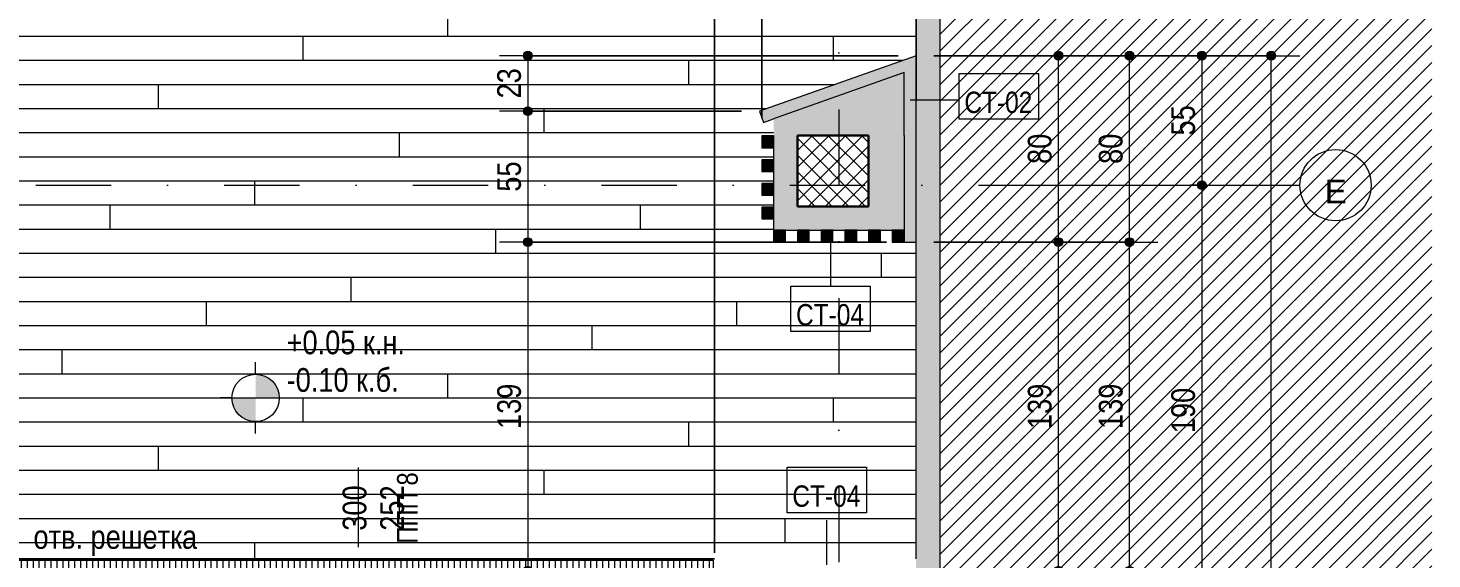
# Model space of a CAD drawing. Header units: centimetres. Extents: x -78 to 2022, y -1469 to 375.
# Drawn here: x 1430 to 2022, y -202 to 22 of the extents above; entities that cross this region are included whole.
import ezdxf

# ---------------------------------------------------------------- set-up
doc = ezdxf.new("R2010")
doc.units = ezdxf.units.CM
doc.linetypes.add('Dash dot', pattern=[79.375, 31.75, -23.8125, 0, -23.8125])
for name, color, linetype, lineweight in [('A-ANNO-DIMS', 7, 'Continuous', 9), ('A-ANNO-DIMS-50', 7, 'Continuous', 9), ('A-ANNO-NOTE', 7, 'Continuous', 9), ('A-DETL-GENF', 7, 'Continuous', 9), ('A-DETL-MBND', 7, 'Continuous', 9), ('A-FLOR', 7, 'Continuous', 9), ('A-FLOR-PATT', 7, 'Continuous', 9), ('A-GLAZ-CWMG', 7, 'Continuous', 9), ('A-GLAZ-IDEN', 7, 'Continuous', 9), ('A-WALL', 7, 'Continuous', 9), ('A-WALL-FNSH', 7, 'Continuous', 9), ('A-WALL-IDEN', 7, 'Continuous', 9), ('A-WALL-PATT', 7, 'Continuous', 9), ('G-ANNO-TEXT', 7, 'Continuous', 9), ('P-PIPE', 7, 'Continuous', 9), ('S-COLS', 7, 'Continuous', 9), ('S-GRID', 7, 'Continuous', 9), ('S-GRID-IDEN', 7, 'Continuous', 9)]:
    doc.layers.add(name, color=color, linetype=linetype, lineweight=lineweight)
doc.layers.add('A-DETL', color=7, linetype='Continuous', lineweight=9, true_color=0x008000)
doc.styles.add('Arial Narrow_1', font='ARIALN.TTF', dxfattribs={"height": 10})
doc.styles.add('Arial Narrow_2', font='ARIALN.TTF', dxfattribs={"height": 8.75})
doc.styles.add('Arial Narrow_3', font='ARIALN.TTF', dxfattribs={"height": 10})
doc.styles.add('Arial Narrow_4', font='ARIALN.TTF', dxfattribs={"height": 10})
doc.styles.add('Arial Narrow_5', font='ARIALN.TTF', dxfattribs={"height": 9})
doc.styles.add('Arial_1', font='arial.ttf', dxfattribs={"height": 10})
doc.dimstyles.new('TEC_DIM', dxfattribs={"dimscale": 30.48, "dimtxt": 10.23431, "dimasz": 0.492126, "dimexe": 0.393701, "dimexo": 0.246063, "dimgap": 0, "dimtad": 1, "dimdec": 0, "dimzin": 0, "dimdsep": 46, "dimtxsty": 'Arial Narrow_3', "dimblk1": 'DOTSMALL', "dimblk2": 'DOTSMALL', "dimsah": 1, "dimcen": 0.09, "dimazin": 0, "dimtfac": 1, "dimtdec": 4, "dimtix": 1, "dimtmove": 0, "dimatfit": 3, "dimfxl": 0, "dimtvp": 1, "dimtolj": 1, "dimtzin": 0, "dimarcsym": 0})
doc.dimstyles.new('TEC_DIM_1', dxfattribs={"dimscale": 30.48, "dimtxt": 10.23431, "dimasz": 0.492126, "dimexe": 0.393701, "dimexo": 0.246063, "dimgap": 0, "dimtad": 1, "dimdec": 0, "dimzin": 0, "dimdsep": 46, "dimtxsty": 'Arial Narrow_4', "dimblk1": 'DOTSMALL', "dimblk2": 'DOTSMALL', "dimsah": 1, "dimcen": 0.09, "dimazin": 0, "dimtfac": 1, "dimtdec": 4, "dimtix": 1, "dimtmove": 0, "dimatfit": 3, "dimfxl": 0, "dimtvp": 1, "dimtolj": 1, "dimtzin": 0, "dimarcsym": 0})

# ---------------------------------------------------------------- blocks, each defined once
blk = doc.blocks.new('Rectangular Mullion - TEC_LAMEL-2421523-НИВО 0')
at = {"layer": 'A-GLAZ-CWMG', "true_color": 0xbfb3a4}
blk.add_hatch(color=253, dxfattribs=at).paths.add_polyline_path([(2.5, -2.5), (-2.5, -2.5), (-2.5, 2.5), (2.5, 2.5)])
at = {"layer": 'A-GLAZ-CWMG', "lineweight": 15}
for p, q in [((-2.5, 2.5), (2.5, 2.5)), ((-2.5, -2.5), (-2.5, 2.5)), ((2.5, 2.5), (2.5, -2.5)), ((2.5, -2.5), (-2.5, -2.5))]:
    blk.add_line(p, q, dxfattribs=at)
blk = doc.blocks.new('Rectangular Mullion - TEC_LAMEL-2421479-НИВО 0')
at = {"layer": 'A-GLAZ-CWMG', "true_color": 0xbfb3a4}
blk.add_hatch(color=253, dxfattribs=at).paths.add_polyline_path([(-2.5, -2.5), (-2.5, 2.5), (2.5, 2.5), (2.5, -2.5)])
at = {"layer": 'A-GLAZ-CWMG', "lineweight": 15}
for p, q in [((-2.5, 2.5), (2.5, 2.5)), ((-2.5, -2.5), (-2.5, 2.5)), ((2.5, 2.5), (2.5, -2.5)), ((2.5, -2.5), (-2.5, -2.5))]:
    blk.add_line(p, q, dxfattribs=at)
blk = doc.blocks.new('Rectangular Mullion - TEC_LAMEL-2421480-НИВО 0')
at = {"layer": 'A-GLAZ-CWMG', "true_color": 0xbfb3a4}
blk.add_hatch(color=253, dxfattribs=at).paths.add_polyline_path([(-2.5, -2.5), (-2.5, 2.5), (2.5, 2.5), (2.5, -2.5)])
at = {"layer": 'A-GLAZ-CWMG', "lineweight": 15}
for p, q in [((-2.5, 2.5), (2.5, 2.5)), ((-2.5, -2.5), (-2.5, 2.5)), ((2.5, 2.5), (2.5, -2.5)), ((2.5, -2.5), (-2.5, -2.5))]:
    blk.add_line(p, q, dxfattribs=at)
blk = doc.blocks.new('Rectangular Mullion - TEC_LAMEL-2421481-НИВО 0')
at = {"layer": 'A-GLAZ-CWMG', "true_color": 0xbfb3a4}
blk.add_hatch(color=253, dxfattribs=at).paths.add_polyline_path([(-2.5, -2.5), (-2.5, 2.5), (2.5, 2.5), (2.5, -2.5)])
at = {"layer": 'A-GLAZ-CWMG', "lineweight": 15}
for p, q in [((-2.5, 2.5), (2.5, 2.5)), ((-2.5, -2.5), (-2.5, 2.5)), ((2.5, 2.5), (2.5, -2.5)), ((2.5, -2.5), (-2.5, -2.5))]:
    blk.add_line(p, q, dxfattribs=at)
blk = doc.blocks.new('Rectangular Mullion - TEC_LAMEL-2421482-НИВО 0')
at = {"layer": 'A-GLAZ-CWMG', "true_color": 0xbfb3a4}
blk.add_hatch(color=253, dxfattribs=at).paths.add_polyline_path([(-2.5, -2.5), (-2.5, 2.5), (2.5, 2.5), (2.5, -2.5)])
at = {"layer": 'A-GLAZ-CWMG', "lineweight": 15}
for p, q in [((-2.5, 2.5), (2.5, 2.5)), ((-2.5, -2.5), (-2.5, 2.5)), ((2.5, 2.5), (2.5, -2.5)), ((2.5, -2.5), (-2.5, -2.5))]:
    blk.add_line(p, q, dxfattribs=at)
blk = doc.blocks.new('Rectangular Mullion - TEC_LAMEL-2421483-НИВО 0')
at = {"layer": 'A-GLAZ-CWMG', "true_color": 0xbfb3a4}
blk.add_hatch(color=253, dxfattribs=at).paths.add_polyline_path([(-2.5, -2.5), (-2.5, -2.5), (-2.5, 2.5), (2.5, 2.5), (2.5, -2.5)])
at = {"layer": 'A-GLAZ-CWMG', "lineweight": 15}
for p, q in [((-2.5, 2.5), (2.5, 2.5)), ((-2.5, -2.5), (-2.5, 2.5)), ((2.5, 2.5), (2.5, -2.5)), ((2.5, -2.5), (-2.5, -2.5))]:
    blk.add_line(p, q, dxfattribs=at)
blk = doc.blocks.new('TEC-REC - 30x30-2368756-НИВО 0')
at = {"layer": 'S-COLS'}
h = blk.add_hatch(dxfattribs=at)
h.set_pattern_fill('FP1_6', color=256, style=0, pattern_type=2)
h.set_pattern_definition([(45, (-1008097.871, 860423.084), (-3.535533906, 3.535533906), []), (135, (-1008097.871, 860423.084), (-3.535533906, -3.535533906), [])])
h.paths.add_polyline_path([(15, -15), (15, 15), (-15, 15), (-15, -15), (-10, -15)])
at = {"layer": 'S-COLS', "lineweight": 30}
for p, q in [((-15, 15), (-15, -15)), ((15, -15), (15, 15)), ((-15, -15), (15, -15))]:
    blk.add_line(p, q, dxfattribs=at)
blk = doc.blocks.new('Rectangular Mullion - TEC_LAMEL-2421484-НИВО 0')
at = {"layer": 'A-GLAZ-CWMG', "true_color": 0xbfb3a4}
blk.add_hatch(color=253, dxfattribs=at).paths.add_polyline_path([(-2.5, -2.5), (-2.5, 2.5), (2.5, 2.5), (2.5, -2.5)])
at = {"layer": 'A-GLAZ-CWMG', "lineweight": 15}
for p, q in [((-2.5, 2.5), (2.5, 2.5)), ((-2.5, -2.5), (-2.5, 2.5)), ((2.5, 2.5), (2.5, -2.5)), ((2.5, -2.5), (-2.5, -2.5))]:
    blk.add_line(p, q, dxfattribs=at)
blk = doc.blocks.new('Entwässerungsrinne Fahrweg - 300-2441666-НИВО 0')
at = {"layer": 'P-PIPE'}
h = blk.add_hatch(dxfattribs=at)
h.set_pattern_fill('FP1_10', color=256, style=0, pattern_type=2)
h.set_pattern_definition([(90, (-1007897.871, 860594.084), (-2.5, 2e-16), [])])
h.paths.add_polyline_path([(148.3, -7.5), (150, -7.5), (150, 7.5), (-150, 7.5), (-150, -7.5), (147.65, -7.5)])
for p, q in [((150, 7.5), (-150, 7.5)), ((-150, 7.5), (150, 7.5)), ((-149.5, 7), (149.5, 7)), ((-149.5, -7), (-149.5, 7)), ((149.5, 7), (149.5, -7)), ((149.5, -7), (-149.5, -7))]:
    blk.add_line(p, q, dxfattribs=at)
blk = doc.blocks.new('Grid - TEC_GRID_CIRCLE-145857-НИВО 0')
at = {"layer": 'S-GRID-IDEN'}
blk.add_circle((0, 0), 0.3, dxfattribs=at)
blk = doc.blocks.new('TEC_WINDOW_TAG - TEC_WINDOW_TAG-140038-НИВО 0')
at = {"layer": 'A-GLAZ-IDEN'}
blk.add_line((0, -0.335), (0, 0.335), dxfattribs=at)
blk = doc.blocks.new('TEC_АNNO - TEC_DATUM-2442897-НИВО 0')
at = {"layer": 'A-ANNO-NOTE'}
h = blk.add_hatch(color=256, dxfattribs=at)
edge = h.paths.add_edge_path()
edge.add_line((0, 0), (0, 0.2))
edge.add_arc((0, 0), 0.2, 0, 90, ccw=False)
edge.add_line((0.2, 0), (0, 0))
h = blk.add_hatch(color=256, dxfattribs=at)
edge = h.paths.add_edge_path()
edge.add_line((0, 0), (0, -0.2))
edge.add_arc((0, 0), 0.2, 180, 270, ccw=False)
edge.add_line((-0.2, 0), (0, 0))
for p, q in [((0, 0.2), (0, 0.3)), ((-0.2, 0), (-0.3, 0)), ((0.2, 0), (1.7, 0)), ((0, -0.3), (0, -0.2))]:
    blk.add_line(p, q, dxfattribs=at)
blk.add_circle((0, 0), 0.2, dxfattribs=at)
blk = doc.blocks.new('DIMBLOCK6-НИВО 0')
at = {"layer": 'A-ANNO-DIMS-50', "transparency": 16777216}
h = blk.add_hatch(color=256, dxfattribs=at)
edge = h.paths.add_edge_path()
edge.add_arc((1771.64, 235.42), 1.88, 0, 360)
h = blk.add_hatch(color=256, dxfattribs=at)
edge = h.paths.add_edge_path()
edge.add_arc((1804.14, 235.42), 1.88, 0, 360)
for p, q in [((1771.64, 230.57), (1771.64, 247.42)), ((1804.14, 17.98), (1804.14, 247.42)), ((1771.64, 235.42), (1804.14, 235.42)), ((1771.64, 235.42), (1771.64, 230.57)), ((1804.14, 235.42), (1804.14, 17.98))]:
    blk.add_line(p, q, dxfattribs=at)
for centre in [(1771.64, 235.42), (1804.14, 235.42)]:
    blk.add_circle(centre, 1.88, dxfattribs=at)
at = {"layer": 'A-ANNO-DIMS-50', "color": 0, "transparency": 16777216, "insert": (1781.56, 248.34), "char_height": 10, "width": 15.2053, "attachment_point": 1, "line_spacing_factor": 0.974696, "style": 'Arial Narrow_3'}
blk.add_mtext('33', dxfattribs=at)
blk = doc.blocks.new('_DotSmall')
at = {"color": 0, "linetype": 'ByBlock', "const_width": 0.5}
blk.add_lwpolyline([(-0.0625, 0, 1), (0.0625, 0, 1)], format="xyb", close=True, dxfattribs=at)
blk = doc.blocks.new('DIMBLOCK7-НИВО 0')
at = {"layer": 'A-ANNO-DIMS-50', "transparency": 16777216}
h = blk.add_hatch(color=256, dxfattribs=at)
edge = h.paths.add_edge_path()
edge.add_arc((1924.63, 10.48), 1.88, 0, 360)
h = blk.add_hatch(color=256, dxfattribs=at)
edge = h.paths.add_edge_path()
edge.add_arc((1924.63, -44.09), 1.88, 0, 360)
for p, q in [((1811.64, 10.48), (1936.63, 10.48)), ((1924.63, 10.48), (1811.64, 10.48)), ((1924.63, 10.48), (1924.63, -44.09)), ((1919.78, -44.09), (1936.63, -44.09)), ((1924.63, -44.09), (1919.78, -44.09))]:
    blk.add_line(p, q, dxfattribs=at)
for centre in [(1924.63, 10.48), (1924.63, -44.09)]:
    blk.add_circle(centre, 1.88, dxfattribs=at)
at = {"layer": 'A-ANNO-DIMS-50', "color": 0, "transparency": 16777216, "insert": (1911.71, -23.14), "char_height": 10, "width": 15.2053, "attachment_point": 1, "rotation": 90, "line_spacing_factor": 0.974696, "style": 'Arial Narrow_3'}
blk.add_mtext('55', dxfattribs=at)
blk = doc.blocks.new('DIMBLOCK8-НИВО 0')
at = {"layer": 'A-ANNO-DIMS-50', "transparency": 16777216}
h = blk.add_hatch(color=256, dxfattribs=at)
edge = h.paths.add_edge_path()
edge.add_arc((1924.63, -44.09), 1.88, 0, 360)
h = blk.add_hatch(color=256, dxfattribs=at)
edge = h.paths.add_edge_path()
edge.add_arc((1924.63, -234.09), 1.88, 0, 360)
for p, q in [((1919.78, -44.09), (1936.63, -44.09)), ((1924.63, -44.09), (1919.78, -44.09)), ((1924.63, -44.09), (1924.63, -234.09)), ((1919.78, -234.09), (1936.63, -234.09)), ((1924.63, -234.09), (1919.78, -234.09))]:
    blk.add_line(p, q, dxfattribs=at)
for centre in [(1924.63, -44.09), (1924.63, -234.09)]:
    blk.add_circle(centre, 1.88, dxfattribs=at)
at = {"layer": 'A-ANNO-DIMS-50', "color": 0, "transparency": 16777216, "insert": (1911.71, -148.59), "char_height": 10, "width": 22.8079, "attachment_point": 1, "rotation": 90, "line_spacing_factor": 0.974696, "style": 'Arial Narrow_3'}
blk.add_mtext('190', dxfattribs=at)
blk = doc.blocks.new('DIMBLOCK13-НИВО 0')
at = {"layer": 'A-ANNO-DIMS-50', "transparency": 16777216}
h = blk.add_hatch(color=256, dxfattribs=at)
edge = h.paths.add_edge_path()
edge.add_arc((1953.85, 10.48), 1.87, 0, 360)
h = blk.add_hatch(color=256, dxfattribs=at)
edge = h.paths.add_edge_path()
edge.add_arc((1953.85, -1256.59), 1.88, 0, 360)
for p, q in [((1811.64, 10.48), (1965.85, 10.48)), ((1953.85, 10.48), (1811.64, 10.48)), ((1953.85, -1256.59), (1953.85, 10.48)), ((1721.64, -1256.59), (1965.85, -1256.59)), ((1953.85, -1256.59), (1721.64, -1256.59))]:
    blk.add_line(p, q, dxfattribs=at)
for centre, radius in [((1953.85, 10.48), 1.87), ((1953.85, -1256.59), 1.88)]:
    blk.add_circle(centre, radius, dxfattribs=at)
at = {"layer": 'A-ANNO-DIMS-50', "color": 0, "transparency": 16777216, "insert": (1940.92, -635.72), "char_height": 10, "width": 30.4105, "attachment_point": 1, "rotation": 90, "line_spacing_factor": 0.974696, "style": 'Arial Narrow_3'}
blk.add_mtext('1267', dxfattribs=at)
blk = doc.blocks.new('DIMBLOCK16-НИВО 0')
at = {"layer": 'A-ANNO-DIMS-50', "transparency": 16777216}
h = blk.add_hatch(color=256, dxfattribs=at)
edge = h.paths.add_edge_path()
edge.add_arc((1894.11, -68.09), 1.88, 0, 360)
h = blk.add_hatch(color=256, dxfattribs=at)
edge = h.paths.add_edge_path()
edge.add_arc((1894.11, -206.59), 1.88, 0, 360)
for p, q in [((1811.64, -68.09), (1906.11, -68.09)), ((1894.11, -68.09), (1811.64, -68.09)), ((1894.11, -206.59), (1894.11, -68.09)), ((1806.64, -206.59), (1906.11, -206.59)), ((1894.11, -206.59), (1806.64, -206.59))]:
    blk.add_line(p, q, dxfattribs=at)
for centre in [(1894.11, -68.09), (1894.11, -206.59)]:
    blk.add_circle(centre, 1.88, dxfattribs=at)
at = {"layer": 'A-ANNO-DIMS-50', "color": 0, "transparency": 16777216, "insert": (1881.19, -146.84), "char_height": 10, "width": 22.8079, "attachment_point": 1, "rotation": 90, "line_spacing_factor": 0.974696, "style": 'Arial Narrow_3'}
blk.add_mtext('139', dxfattribs=at)
blk = doc.blocks.new('DIMBLOCK17-НИВО 0')
at = {"layer": 'A-ANNO-DIMS-50', "transparency": 16777216}
h = blk.add_hatch(color=256, dxfattribs=at)
edge = h.paths.add_edge_path()
edge.add_arc((1894.11, 10.48), 1.87, 0, 360)
h = blk.add_hatch(color=256, dxfattribs=at)
edge = h.paths.add_edge_path()
edge.add_arc((1894.11, -68.09), 1.88, 0, 360)
for p, q in [((1811.64, 10.48), (1906.11, 10.48)), ((1894.11, 10.48), (1811.64, 10.48)), ((1894.11, -68.09), (1894.11, 10.48)), ((1811.64, -68.09), (1906.11, -68.09)), ((1894.11, -68.09), (1811.64, -68.09))]:
    blk.add_line(p, q, dxfattribs=at)
for centre, radius in [((1894.11, 10.48), 1.87), ((1894.11, -68.09), 1.88)]:
    blk.add_circle(centre, radius, dxfattribs=at)
at = {"layer": 'A-ANNO-DIMS-50', "color": 0, "transparency": 16777216, "insert": (1881.19, -35.14), "char_height": 10, "width": 15.2053, "attachment_point": 1, "rotation": 90, "line_spacing_factor": 0.974696, "style": 'Arial Narrow_4'}
blk.add_mtext('\u200e80', dxfattribs=at)
blk = doc.blocks.new('DIMBLOCK26-НИВО 0')
at = {"layer": 'A-ANNO-DIMS-50', "transparency": 16777216}
h = blk.add_hatch(color=256, dxfattribs=at)
edge = h.paths.add_edge_path()
edge.add_arc((1864.18, -68.09), 1.88, 0, 360)
h = blk.add_hatch(color=256, dxfattribs=at)
edge = h.paths.add_edge_path()
edge.add_arc((1864.18, -206.59), 1.88, 0, 360)
for p, q in [((1811.64, -68.09), (1876.18, -68.09)), ((1864.18, -68.09), (1811.64, -68.09)), ((1864.18, -206.59), (1864.18, -68.09)), ((1806.64, -206.59), (1876.18, -206.59)), ((1864.18, -206.59), (1806.64, -206.59))]:
    blk.add_line(p, q, dxfattribs=at)
for centre in [(1864.18, -68.09), (1864.18, -206.59)]:
    blk.add_circle(centre, 1.88, dxfattribs=at)
at = {"layer": 'A-ANNO-DIMS-50', "color": 0, "transparency": 16777216, "insert": (1851.25, -146.84), "char_height": 10, "width": 22.8079, "attachment_point": 1, "rotation": 90, "line_spacing_factor": 0.974696, "style": 'Arial Narrow_3'}
blk.add_mtext('139', dxfattribs=at)
blk = doc.blocks.new('DIMBLOCK27-НИВО 0')
at = {"layer": 'A-ANNO-DIMS-50', "transparency": 16777216}
h = blk.add_hatch(color=256, dxfattribs=at)
edge = h.paths.add_edge_path()
edge.add_arc((1864.18, 10.48), 1.87, 0, 360)
h = blk.add_hatch(color=256, dxfattribs=at)
edge = h.paths.add_edge_path()
edge.add_arc((1864.18, -68.09), 1.88, 0, 360)
for p, q in [((1811.64, 10.48), (1876.18, 10.48)), ((1864.18, 10.48), (1811.64, 10.48)), ((1864.18, -68.09), (1864.18, 10.48)), ((1811.64, -68.09), (1876.18, -68.09)), ((1864.18, -68.09), (1811.64, -68.09))]:
    blk.add_line(p, q, dxfattribs=at)
for centre, radius in [((1864.18, 10.48), 1.87), ((1864.18, -68.09), 1.88)]:
    blk.add_circle(centre, radius, dxfattribs=at)
at = {"layer": 'A-ANNO-DIMS-50', "color": 0, "transparency": 16777216, "insert": (1851.25, -35.14), "char_height": 10, "width": 15.2053, "attachment_point": 1, "rotation": 90, "line_spacing_factor": 0.974696, "style": 'Arial Narrow_4'}
blk.add_mtext('\u200e80', dxfattribs=at)
blk = doc.blocks.new('DIMBLOCK71-НИВО 0')
at = {"layer": 'A-ANNO-DIMS-50', "transparency": 16777216}
h = blk.add_hatch(color=256, dxfattribs=at)
edge = h.paths.add_edge_path()
edge.add_arc((204.14, 265.14), 1.88, 0, 360)
h = blk.add_hatch(color=256, dxfattribs=at)
edge = h.paths.add_edge_path()
edge.add_arc((1804.14, 265.14), 1.88, 0, 360)
for p, q in [((204.14, -8.59), (204.14, 277.14)), ((1804.14, -8.09), (1804.14, 277.14)), ((204.14, 265.14), (1804.14, 265.14)), ((204.14, 265.14), (204.14, -8.59)), ((1804.14, 265.14), (1804.14, -8.09))]:
    blk.add_line(p, q, dxfattribs=at)
for centre in [(204.14, 265.14), (1804.14, 265.14)]:
    blk.add_circle(centre, 1.88, dxfattribs=at)
at = {"layer": 'A-ANNO-DIMS-50', "color": 0, "transparency": 16777216, "insert": (991.47, 278.07), "char_height": 10, "width": 30.4105, "attachment_point": 1, "line_spacing_factor": 0.974696, "style": 'Arial Narrow_3'}
blk.add_mtext('1600', dxfattribs=at)
blk = doc.blocks.new('DIMBLOCK75-НИВО 0')
at = {"layer": 'A-ANNO-DIMS-50', "transparency": 16777216}
h = blk.add_hatch(color=256, dxfattribs=at)
edge = h.paths.add_edge_path()
edge.add_arc((729.14, 204.99), 1.88, 0, 360)
h = blk.add_hatch(color=256, dxfattribs=at)
edge = h.paths.add_edge_path()
edge.add_arc((1739.14, 204.99), 1.88, 0, 360)
for p, q in [((729.14, -164.09), (729.14, 216.99)), ((1739.14, -15.84), (1739.14, 216.99)), ((729.14, 204.99), (1739.14, 204.99)), ((729.14, 204.99), (729.14, -164.09)), ((1739.14, 204.99), (1739.14, -15.84))]:
    blk.add_line(p, q, dxfattribs=at)
for centre in [(729.14, 204.99), (1739.14, 204.99)]:
    blk.add_circle(centre, 1.88, dxfattribs=at)
at = {"layer": 'A-ANNO-DIMS-50', "color": 0, "transparency": 16777216, "insert": (1221.47, 217.92), "char_height": 10, "width": 30.4105, "attachment_point": 1, "line_spacing_factor": 0.974696, "style": 'Arial Narrow_3'}
blk.add_mtext('1010', dxfattribs=at)
blk = doc.blocks.new('DIMBLOCK76-НИВО 0')
at = {"layer": 'A-ANNO-DIMS-50', "transparency": 16777216}
h = blk.add_hatch(color=256, dxfattribs=at)
edge = h.paths.add_edge_path()
edge.add_arc((1739.14, 204.99), 1.88, 0, 360)
h = blk.add_hatch(color=256, dxfattribs=at)
edge = h.paths.add_edge_path()
edge.add_arc((1804.14, 204.99), 1.88, 0, 360)
for p, q in [((1739.14, -15.84), (1739.14, 216.99)), ((1804.14, -8.09), (1804.14, 216.99)), ((1739.14, 204.99), (1804.14, 204.99)), ((1739.14, 204.99), (1739.14, -15.84)), ((1804.14, 204.99), (1804.14, -8.09))]:
    blk.add_line(p, q, dxfattribs=at)
for centre in [(1739.14, 204.99), (1804.14, 204.99)]:
    blk.add_circle(centre, 1.88, dxfattribs=at)
at = {"layer": 'A-ANNO-DIMS-50', "color": 0, "transparency": 16777216, "insert": (1765.31, 217.92), "char_height": 10, "width": 15.2053, "attachment_point": 1, "line_spacing_factor": 0.974696, "style": 'Arial Narrow_3'}
blk.add_mtext('65', dxfattribs=at)
blk = doc.blocks.new('DIMBLOCK85-НИВО 0')
at = {"layer": 'A-ANNO-DIMS-50', "transparency": 16777216}
h = blk.add_hatch(color=256, dxfattribs=at)
edge = h.paths.add_edge_path()
edge.add_arc((1419.14, 175.24), 1.88, 0, 360)
h = blk.add_hatch(color=256, dxfattribs=at)
edge = h.paths.add_edge_path()
edge.add_arc((1719.14, 175.24), 1.88, 0, 360)
for p, q in [((1419.14, -199.09), (1419.14, 187.24)), ((1719.14, -199.09), (1719.14, 187.24)), ((1419.14, 175.24), (1719.14, 175.24)), ((1419.14, 175.24), (1419.14, -199.09)), ((1719.14, 175.24), (1719.14, -199.09))]:
    blk.add_line(p, q, dxfattribs=at)
for centre in [(1419.14, 175.24), (1719.14, 175.24)]:
    blk.add_circle(centre, 1.88, dxfattribs=at)
at = {"layer": 'A-ANNO-DIMS-50', "color": 0, "transparency": 16777216, "insert": (1559.64, 188.16), "char_height": 10, "width": 22.8079, "attachment_point": 1, "line_spacing_factor": 0.974696, "style": 'Arial Narrow_3'}
blk.add_mtext('300', dxfattribs=at)
blk = doc.blocks.new('DIMBLOCK86-НИВО 0')
at = {"layer": 'A-ANNO-DIMS-50', "transparency": 16777216}
h = blk.add_hatch(color=256, dxfattribs=at)
edge = h.paths.add_edge_path()
edge.add_arc((1719.14, 175.24), 1.88, 0, 360)
h = blk.add_hatch(color=256, dxfattribs=at)
edge = h.paths.add_edge_path()
edge.add_arc((1804.14, 175.24), 1.88, 0, 360)
for p, q in [((1719.14, -199.09), (1719.14, 187.24)), ((1804.14, 17.98), (1804.14, 187.24)), ((1719.14, 175.24), (1804.14, 175.24)), ((1719.14, 175.24), (1719.14, -199.09)), ((1804.14, 175.24), (1804.14, 17.98))]:
    blk.add_line(p, q, dxfattribs=at)
for centre in [(1719.14, 175.24), (1804.14, 175.24)]:
    blk.add_circle(centre, 1.88, dxfattribs=at)
at = {"layer": 'A-ANNO-DIMS-50', "color": 0, "transparency": 16777216, "insert": (1755.31, 188.16), "char_height": 10, "width": 15.2053, "attachment_point": 1, "line_spacing_factor": 0.974696, "style": 'Arial Narrow_3'}
blk.add_mtext('85', dxfattribs=at)
blk = doc.blocks.new('DIMBLOCK149-НИВО 0')
at = {"layer": 'A-ANNO-DIMS-50', "transparency": 16777216}
h = blk.add_hatch(color=256, dxfattribs=at)
edge = h.paths.add_edge_path()
edge.add_arc((1640.53, 10.48), 1.87, 0, 360)
h = blk.add_hatch(color=256, dxfattribs=at)
edge = h.paths.add_edge_path()
edge.add_arc((1640.53, -12.9), 1.87, 0, 360)
for p, q in [((1796.64, 10.48), (1628.53, 10.48)), ((1640.53, 10.48), (1640.53, -12.9)), ((1640.53, 10.48), (1796.64, 10.48)), ((1730.62, -12.9), (1628.53, -12.9)), ((1640.53, -12.9), (1730.62, -12.9))]:
    blk.add_line(p, q, dxfattribs=at)
for centre in [(1640.53, 10.48), (1640.53, -12.9)]:
    blk.add_circle(centre, 1.87, dxfattribs=at)
at = {"layer": 'A-ANNO-DIMS-50', "color": 0, "transparency": 16777216, "insert": (1627.61, -7.54), "char_height": 10, "width": 15.2053, "attachment_point": 1, "rotation": 90, "line_spacing_factor": 0.974696, "style": 'Arial Narrow_3'}
blk.add_mtext('23', dxfattribs=at)
blk = doc.blocks.new('DIMBLOCK150-НИВО 0')
at = {"layer": 'A-ANNO-DIMS-50', "transparency": 16777216}
h = blk.add_hatch(color=256, dxfattribs=at)
edge = h.paths.add_edge_path()
edge.add_arc((1640.53, -12.9), 1.87, 0, 360)
h = blk.add_hatch(color=256, dxfattribs=at)
edge = h.paths.add_edge_path()
edge.add_arc((1640.53, -68.09), 1.88, 0, 360)
for p, q in [((1730.62, -12.9), (1628.53, -12.9)), ((1640.53, -12.9), (1640.53, -68.09)), ((1640.53, -12.9), (1730.62, -12.9)), ((1791.64, -68.09), (1628.53, -68.09)), ((1640.53, -68.09), (1791.64, -68.09))]:
    blk.add_line(p, q, dxfattribs=at)
for centre, radius in [((1640.53, -12.9), 1.87), ((1640.53, -68.09), 1.88)]:
    blk.add_circle(centre, radius, dxfattribs=at)
at = {"layer": 'A-ANNO-DIMS-50', "color": 0, "transparency": 16777216, "insert": (1627.61, -46.83), "char_height": 10, "width": 15.2053, "attachment_point": 1, "rotation": 90, "line_spacing_factor": 0.974696, "style": 'Arial Narrow_3'}
blk.add_mtext('55', dxfattribs=at)
blk = doc.blocks.new('DIMBLOCK151-НИВО 0')
at = {"layer": 'A-ANNO-DIMS-50', "transparency": 16777216}
h = blk.add_hatch(color=256, dxfattribs=at)
edge = h.paths.add_edge_path()
edge.add_arc((1640.53, -68.09), 1.88, 0, 360)
h = blk.add_hatch(color=256, dxfattribs=at)
edge = h.paths.add_edge_path()
edge.add_arc((1640.53, -206.59), 1.88, 0, 360)
for p, q in [((1791.64, -68.09), (1628.53, -68.09)), ((1640.53, -68.09), (1640.53, -206.59)), ((1640.53, -68.09), (1791.64, -68.09)), ((1711.64, -206.59), (1628.53, -206.59)), ((1640.53, -206.59), (1711.64, -206.59))]:
    blk.add_line(p, q, dxfattribs=at)
for centre in [(1640.53, -68.09), (1640.53, -206.59)]:
    blk.add_circle(centre, 1.88, dxfattribs=at)
at = {"layer": 'A-ANNO-DIMS-50', "color": 0, "transparency": 16777216, "insert": (1627.61, -146.84), "char_height": 10, "width": 22.8079, "attachment_point": 1, "rotation": 90, "line_spacing_factor": 0.974696, "style": 'Arial Narrow_3'}
blk.add_mtext('139', dxfattribs=at)

msp = doc.modelspace()

# ---------------------------------------------------------------- hatches: boundary and pattern name
at = {"layer": 'A-DETL-GENF', "true_color": 0xe0ea68}
h = msp.add_hatch(dxfattribs=at)
h.set_pattern_fill('FP1_8', color=61, style=0, pattern_type=2)
h.set_pattern_definition([(45, (-1006328.728, 860384.997), (-3.535533906, 3.535533906), [])])
h.paths.add_polyline_path([(174.14, -1256.59), (174.14, -491.59), (199.14, -491.59), (199.14, -11.09), (567.64, -11.09), (567.64, 158.41), (1414.14, 158.41), (1414.14, 78.41), (1814.14, 78.41), (1814.14, -284.09), (1834.14, -284.09), (1834.14, -766.59), (2021.58, -766.59), (2021.58, 375.27), (-77.94, 375.27), (-77.94, -1256.59)])
at = {"layer": 'A-DETL-GENF', "true_color": 0xffff80}
msp.add_hatch(color=51, dxfattribs=at).paths.add_polyline_path([(1784.14, -23.09), (1799.14, -23.09), (1799.14, 3.41), (1744.14, -16.07), (1744.14, -23.09), (1759.14, -23.09)])
at = {"layer": 'A-FLOR-PATT', "lineweight": 5, "true_color": 0xebebeb}
msp.add_hatch(color=7, dxfattribs=at).paths.add_polyline_path([(204.14, -491.59), (204.14, -416.59), (209.14, -416.59), (209.14, -261.59), (204.14, -261.59), (204.14, -171.59), (209.14, -171.59), (209.14, -20.96), (577.66, -20.96), (577.66, 148.41), (1404.14, 148.41), (1404.14, 68.41), (1804.14, 68.41), (1804.14, -284.09), (1814.14, -284.09), (1814.14, 78.41), (1414.14, 78.41), (1414.14, 158.41), (567.64, 158.41), (567.64, -11.09), (199.14, -11.09), (199.14, -491.59)])
at = {"layer": 'A-FLOR-PATT', "true_color": 0x787878}
h = msp.add_hatch(dxfattribs=at)
h.set_pattern_fill('FP1_1', color=8, style=0, pattern_type=2)
h.set_pattern_definition([(180, (448.346, 811.142), (-1e-15, -10.16), []), (270, (448.346, 811.14), (40.64, -40.64), [10.16, -142.24]), (270, (387.386, 790.82), (40.64, -40.64), [10.16, -142.24])])
h.paths.add_polyline_path([(669.14, -416.59), (669.14, -171.59), (729.14, -171.59), (729.14, -206.59), (759.14, -206.59), (759.14, -201.59), (1804.14, -201.59), (1804.14, -68.09), (1794.14, -68.09), (1794.14, -63.09), (1789.14, -63.09), (1789.14, -68.09), (1784.14, -68.09), (1784.14, -63.09), (1779.14, -63.09), (1779.14, -68.09), (1774.14, -68.09), (1774.14, -63.09), (1769.14, -63.09), (1769.14, -68.09), (1764.14, -68.09), (1764.14, -63.09), (1759.14, -63.09), (1759.14, -68.09), (1754.14, -68.09), (1754.14, -63.09), (1749.14, -63.09), (1749.14, -68.09), (1744.14, -68.09), (1744.14, -58.34), (1739.14, -58.34), (1739.14, -53.34), (1744.14, -53.34), (1744.14, -48.34), (1739.14, -48.34), (1739.14, -43.34), (1744.14, -43.34), (1744.14, -38.34), (1739.14, -38.34), (1739.14, -33.34), (1744.14, -33.34), (1744.14, -28.34), (1739.14, -28.34), (1739.14, -23.34), (1744.14, -23.34), (1744.14, -16.07), (1739.79, -17.61), (1738.12, -12.9), (1804.14, 10.48), (1804.14, 68.41), (1404.14, 68.41), (1404.14, 148.41), (577.66, 148.41), (577.66, -20.96), (209.14, -20.96), (209.14, -171.59), (264.14, -171.59), (264.14, -181.59), (259.14, -181.59), (259.14, -186.59), (264.14, -186.59), (264.14, -191.59), (259.14, -191.59), (259.14, -196.59), (264.14, -196.59), (264.14, -201.59), (259.14, -201.59), (259.14, -206.59), (264.14, -206.59), (264.14, -211.59), (259.14, -211.59), (259.14, -216.59), (264.14, -216.59), (264.14, -221.59), (259.14, -221.59), (259.14, -226.59), (264.14, -226.59), (264.14, -231.59), (259.14, -231.59), (259.14, -236.59), (264.14, -236.59), (264.14, -241.59), (259.14, -241.59), (259.14, -246.59), (264.14, -246.59), (264.14, -251.59), (259.14, -251.59), (259.14, -256.59), (254.14, -256.59), (254.14, -261.59), (249.14, -261.59), (249.14, -256.59), (244.14, -256.59), (244.14, -261.59), (239.14, -261.59), (239.14, -256.59), (234.14, -256.59), (234.14, -261.59), (229.14, -261.59), (229.14, -256.59), (224.14, -256.59), (224.14, -261.59), (219.14, -261.59), (219.14, -256.59), (214.14, -256.59), (214.14, -261.59), (209.14, -261.59), (209.14, -416.59), (578.16, -416.59)])
h.paths.add_polyline_path([(259.14, -261.59), (259.14, -256.59), (264.14, -256.59), (264.14, -261.59)])
h.paths.add_polyline_path([(1135.85, -179.59), (1046.47, -179.59), (1046.47, -89.59), (1226.47, -89.59), (1226.47, -179.59), (1152.25, -179.59)])
h.paths.add_polyline_path([(1053.43, -73.09), (983.43, -73.09), (983.43, 16.91), (1053.43, 16.91), (1053.43, -63.09)])
h.paths.add_polyline_path([(1297.47, -71.99), (1217.47, -71.99), (1217.47, 108.01), (1307.47, 108.01), (1307.47, -71.99), (1299.87, -71.99)])
h.paths.add_polyline_path([(1104.55, -40.09), (1104.55, 79.91), (1174.55, 79.91), (1174.55, -40.09), (1144.95, -40.09)])
h.paths.add_polyline_path([(667.07, 12.89), (617.57, 62.39), (681.21, 126.03), (730.71, 76.53), (674.11, 19.93)])
h.paths.add_polyline_path([(1053.43, 22.61), (983.43, 22.61), (983.43, 112.61), (1053.43, 112.61), (1053.43, 32.61)])
at = {"layer": 'A-WALL-PATT', "true_color": 0xc0c0c0}
for points in [[(1739.79, -17.61), (1799.14, 3.41), (1799.14, 8.71), (1738.12, -12.9), (1739.25, -16.07)], [(1799.14, -68.09), (1804.14, -68.09), (1804.14, 10.48), (1799.14, 8.71), (1799.14, -23.09)]]:
    msp.add_hatch(color=9, dxfattribs=at).paths.add_polyline_path(points)
at = {"layer": 'A-WALL-PATT', "true_color": 0xffff80}
msp.add_hatch(color=51, dxfattribs=at).paths.add_polyline_path([(1784.14, -63.09), (1784.14, -53.09), (1754.14, -53.09), (1754.14, -23.09), (1744.14, -23.09), (1744.14, -63.09), (1759.14, -63.09)])
at = {"layer": 'A-WALL-PATT', "lineweight": 5, "true_color": 0xffff80}
msp.add_hatch(color=51, dxfattribs=at).paths.add_polyline_path([(1799.14, -63.09), (1799.14, -23.09), (1784.14, -23.09), (1784.14, -63.09)])

# ---------------------------------------------------------------- linework, layer by layer
at = {"layer": 'A-DETL', "color": 7, "lineweight": 30}
msp.add_line((1754.14, -23.09), (1784.14, -23.09), dxfattribs=at)
at = {"layer": 'A-DETL-MBND'}
for p, q in [((1814.14, 78.41), (1814.14, -284.09)), ((1799.14, 3.41), (1744.14, -16.07)), ((1799.14, -23.09), (1799.14, 3.41))]:
    msp.add_line(p, q, dxfattribs=at)
at = {"layer": 'A-FLOR'}
for p, q in [((1804.14, 10.48), (1804.14, 68.41)), ((1804.14, -201.59), (1804.14, -68.09)), ((1419.14, -201.59), (1719.14, -201.59))]:
    msp.add_line(p, q, dxfattribs=at)
at = {"layer": 'A-WALL'}
for p, q in [((1744.14, -23.09), (1744.14, -63.09)), ((1744.14, -63.09), (1799.14, -63.09))]:
    msp.add_line(p, q, dxfattribs=at)
at = {"layer": 'A-WALL-FNSH'}
for p, q in [((1804.14, 10.48), (1738.12, -12.9)), ((1804.14, -68.09), (1804.14, 10.48)), ((1738.12, -12.9), (1739.79, -17.61)), ((1739.79, -17.61), (1744.14, -16.07)), ((1799.14, -23.09), (1799.14, -68.09)), ((1799.14, -68.09), (1804.14, -68.09))]:
    msp.add_line(p, q, dxfattribs=at)
at = {"layer": 'A-WALL-IDEN'}
for p, q in [((1801.64, -8.18), (1822.3, -8.18)), ((1768.07, -65.59), (1768.07, -86.58)), ((1766.51, -204.09), (1766.51, -185.26))]:
    msp.add_line(p, q, dxfattribs=at)
at = {"layer": 'A-WALL-IDEN', "flags": 128}
for points in [[(1822.3, 2.95), (1855.75, 2.95), (1855.75, -16.25), (1822.3, -16.25)], [(1751.35, -86.58), (1784.8, -86.58), (1784.8, -105.78), (1751.35, -105.78)], [(1749.79, -162.99), (1783.24, -162.99), (1783.24, -182.19), (1749.79, -182.19)]]:
    msp.add_lwpolyline(points, close=True, dxfattribs=at)
at = {"layer": 'S-GRID', "color": 1, "linetype": 'Dash dot', "lineweight": 18, "true_color": 0xff0000}
for p, q in [((1771.64, 146.72), (1771.64, -1310.92)), ((82.05, -44.09), (1840.98, -44.09))]:
    msp.add_line(p, q, dxfattribs=at)
at = {"layer": 'S-GRID', "color": 1, "lineweight": 18, "true_color": 0xff0000}
msp.add_line((1840.98, -44.09), (1965.98, -44.09), dxfattribs=at)

# ---------------------------------------------------------------- block references
at = {"layer": 'A-ANNO-NOTE', "xscale": 50, "yscale": 50, "zscale": 50}
msp.add_blockref('TEC_АNNO - TEC_DATUM-2442897-НИВО 0', (1525.79, -133.74), dxfattribs=at)
at = {"layer": 'A-GLAZ-CWMG', "extrusion": (0, 0, -1), "rotation": 270.000000000009}
for p in [(-1741.64, -25.84), (-1741.64, -35.84), (-1741.64, -45.84), (-1741.64, -55.84)]:
    msp.add_blockref('Rectangular Mullion - TEC_LAMEL-2421523-НИВО 0', p, dxfattribs=at)
at = {"layer": 'A-GLAZ-CWMG', "extrusion": (0, 0, -1)}
for name, p in [('Rectangular Mullion - TEC_LAMEL-2421484-НИВО 0', (-1746.64, -65.59)), ('Rectangular Mullion - TEC_LAMEL-2421483-НИВО 0', (-1756.64, -65.59)), ('Rectangular Mullion - TEC_LAMEL-2421482-НИВО 0', (-1766.64, -65.59)), ('Rectangular Mullion - TEC_LAMEL-2421481-НИВО 0', (-1776.64, -65.59)), ('Rectangular Mullion - TEC_LAMEL-2421480-НИВО 0', (-1786.64, -65.59)), ('Rectangular Mullion - TEC_LAMEL-2421479-НИВО 0', (-1796.64, -65.59))]:
    msp.add_blockref(name, p, dxfattribs=at)
at = {"layer": 'A-GLAZ-IDEN', "xscale": 49.99999999999998, "yscale": 49.99999999999998, "zscale": 49.99999999999998}
msp.add_blockref('TEC_WINDOW_TAG - TEC_WINDOW_TAG-140038-НИВО 0', (1569.14, -179.87), dxfattribs=at)
at = {"layer": 'P-PIPE'}
msp.add_blockref('Entwässerungsrinne Fahrweg - 300-2441666-НИВО 0', (1569.14, -209.09), dxfattribs=at)
at = {"layer": 'S-COLS'}
msp.add_blockref('TEC-REC - 30x30-2368756-НИВО 0', (1769.14, -38.09), dxfattribs=at)
at = {"layer": 'S-GRID-IDEN', "xscale": 49.99999999999998, "yscale": 49.99999999999998, "zscale": 49.99999999999998, "rotation": 269.9999999999994}
msp.add_blockref('Grid - TEC_GRID_CIRCLE-145857-НИВО 0', (1980.98, -44.09), dxfattribs=at)

# ---------------------------------------------------------------- texts
at = {"layer": 'A-GLAZ-IDEN', "rotation": 90, "line_spacing_factor": 0.949189}
for s, insert, char_height, width, attachment_point, style in [('\\pt63.49997,127.00004,190.50001,253.99999,317.49996,381.00002,444.5,507.99997,571.50004,635.00001,698.49999,761.99996,825.50002,889,952.49997,1016.00004,1079.50001,1142.99999,1206.49996,1270.00003,1333.5,1396.99998,1460.50004,1524.00001,1587.49999,1650.99996,1714.50003,1778,1841.49998,1905.00004,1968.50001,2031.99999;{\\fArial Narrow|b0|i0|c204|p34;ППП }8', (1585.41, -180.13), 8.75, 30.45, 2, 'Arial Narrow_2'), ('\\pt5,10,15,20,25,30,35,40,45,50,55,60,65,70,75,80,85,90,95,100,105,110,115,120,125,130,135,140,145,150,155,160;300\\P252', (1588.45, -180.15), 10, 20.2, 8, 'Arial Narrow_1')]:
    msp.add_mtext(s, dxfattribs=dict(at, insert=insert, char_height=char_height, width=width, attachment_point=attachment_point, style=style))
at = {"layer": 'A-WALL-IDEN', "char_height": 9, "width": 28.45, "attachment_point": 5, "line_spacing_factor": 0.949189, "style": 'Arial Narrow_5'}
for s, insert in [('\\pt25.00002,50.00004,74.99997,99.99999,125.00001,150.00003,174.99996,199.99998,225,250.00002,275.00004,299.99997,324.99999,350.00001,375.00003,399.99996,424.99998,450,475.00002,500.00004,524.99997,549.99999,575.00001,600.00003,624.99996,649.99998,675,700.00002,725.00004,749.99997,774.99999,800.00001;{\\fArial Narrow|b0|i0|c204|p34;СТ}-02', (1838.85, -9.24)), ('\\pt25.00002,50.00004,74.99997,99.99999,125.00001,150.00003,174.99996,199.99998,225,250.00002,275.00004,299.99997,324.99999,350.00001,375.00003,399.99996,424.99998,450,475.00002,500.00004,524.99997,549.99999,575.00001,600.00003,624.99996,649.99998,675,700.00002,725.00004,749.99997,774.99999,800.00001;{\\fArial Narrow|b0|i0|c204|p34;СТ}-04', (1767.9, -98.77)), ('\\pt25.00002,50.00004,74.99997,99.99999,125.00001,150.00003,174.99996,199.99998,225,250.00002,275.00004,299.99997,324.99999,350.00001,375.00003,399.99996,424.99998,450,475.00002,500.00004,524.99997,549.99999,575.00001,600.00003,624.99996,649.99998,675,700.00002,725.00004,749.99997,774.99999,800.00001;{\\fArial Narrow|b0|i0|c204|p34;СТ}-04', (1766.34, -175.19))]:
    msp.add_mtext(s, dxfattribs=dict(at, insert=insert))
at = {"layer": 'G-ANNO-TEXT', "char_height": 10, "attachment_point": 1, "line_spacing_factor": 0.949189, "style": 'Arial Narrow_1'}
for s, insert, width in [('\\pt5,10,15,20,25,30,35,40,45,50,55,60,65,70,75,80,85,90,95,100,105,110,115,120,125,130,135,140,145,150,155,160;+0.05 {\\fArial Narrow|b0|i0|c204|p34;к}.{\\fArial Narrow|b0|i0|c204|p34;н}.\\P-0.10 {\\fArial Narrow|b0|i0|c204|p34;к}.{\\fArial Narrow|b0|i0|c204|p34;б}.', (1538.87, -105.34), 52.116), ('\\pt15,30,45,60,75,90,105,120,135,150,165,180,195,210,225,240,255,270,285,300,315,330,345,360,375,390,405,420,435,450,465,480;{\\fArial Narrow|b0|i0|c204|p34;отв}. {\\fArial Narrow|b0|i0|c204|p34;решетка}', (1432.15, -187.33), 71.811)]:
    msp.add_mtext(s, dxfattribs=dict(at, insert=insert, width=width))
at = {"layer": 'S-GRID-IDEN', "insert": (1981.07, -46.73), "char_height": 10, "width": 9.9, "attachment_point": 5, "line_spacing_factor": 0.936439, "style": 'Arial_1'}
msp.add_mtext('\\pt50,100,150,200,250,300,350,400,450,500,550,600,650,700,750,800,850,900,950,1000,1050,1100,1150,1200,1250,1300,1350,1400,1450,1500,1550,1600;{\\fArial|b0|i0|c204|p34;Е}', dxfattribs=at)

# ---------------------------------------------------------------- dimensions: what is measured, and where the dimension line sits
at = {"layer": 'A-ANNO-DIMS'}
for base, p1, p2, override, picture, middle in [((1804.14, 265.14), (204.14, -16.09), (1804.14, -15.59), {"dimpost": '<>', "dimfxl": 1600.000078}, 'DIMBLOCK71-НИВО 0', (1004.14, 270.25)), ((1804.14345791, 235.41806124), (1771.64345791, 238.06971167), (1804.14345791, 10.48010677), {"dimpost": '<>', "dimfxl": 229.898409}, 'DIMBLOCK6-НИВО 0', (1787.89345791, 240.52379114)), ((1739.14, 204.99), (729.14, -171.59), (1739.14, -23.34), {"dimpost": '<>', "dimfxl": 1020.822248}, 'DIMBLOCK75-НИВО 0', (1234.14, 210.1)), ((1804.14, 204.99), (1739.14, -23.34), (1804.14, -15.59), {"dimpost": '<>', "dimfxl": 65.460389}, 'DIMBLOCK76-НИВО 0', (1771.64, 210.1)), ((1719.14, 175.24), (1419.14, -206.59), (1719.14, -206.59), {"dimpost": '<>', "dimfxl": 300}, 'DIMBLOCK85-НИВО 0', (1569.14, 180.35)), ((1804.14, 175.24), (1719.14, -206.59), (1804.14, 10.48), {"dimpost": '<>', "dimfxl": 233.1159}, 'DIMBLOCK86-НИВО 0', (1761.64, 180.35))]:
    dim = msp.add_linear_dim(base=base, p1=p1, p2=p2, dimstyle='TEC_DIM', override=override, dxfattribs=at)
    dim.commit()
    dim.dimension.update_dxf_attribs({"geometry": picture, "text_midpoint": middle})
for base, p1, p2, override, picture, middle in [((1640.53, -12.9), (1804.14, 10.48), (1738.12, -12.9), {"dimpost": '<>', "dimfxl": 70.037203}, 'DIMBLOCK149-НИВО 0', (1635.43, -1.21)), ((1953.85, 10.48), (1714.14, -1256.59), (1804.14, 10.48), {"dimpost": '<>', "dimfxl": 1270.2592}, 'DIMBLOCK13-НИВО 0', (1948.74, -623.05)), ((1924.63, -44.09), (1804.14, 10.48), (1927.28, -44.09), {"dimpost": '<>', "dimfxl": 134.689336}, 'DIMBLOCK7-НИВО 0', (1919.55, -16.8)), ((1640.53, -68.09), (1738.12, -12.9), (1799.14, -68.09), {"dimpost": '<>', "dimfxl": 82.278368}, 'DIMBLOCK150-НИВО 0', (1635.45, -40.49)), ((1924.63, -234.09), (1927.28, -44.09), (1927.28, -234.09), {"dimpost": '<>', "dimfxl": 190}, 'DIMBLOCK8-НИВО 0', (1919.53, -139.09)), ((1640.5342958, -206.58675573), (1799.14345791, -68.08675573), (1719.14345791, -206.58675573), {"dimpost": '<>', "dimfxl": 159.944522}, 'DIMBLOCK151-НИВО 0', (1635.4285659, -137.33675573)), ((1894.11483855, -68.08675573), (1799.14345791, -206.58675573), (1804.14345791, -68.08675573), {"dimpost": '<>', "dimfxl": 138.590223}, 'DIMBLOCK16-НИВО 0', (1889.00910864, -137.33675573)), ((1864.17897789, -68.08675573), (1799.14345791, -206.58675573), (1804.14345791, -68.08675573), {"dimpost": '<>', "dimfxl": 138.590223}, 'DIMBLOCK26-НИВО 0', (1859.07324798, -137.33675573))]:
    dim = msp.add_linear_dim(base=base, p1=p1, p2=p2, angle=90, dimstyle='TEC_DIM', override=override, dxfattribs=at)
    dim.commit()
    dim.dimension.update_dxf_attribs({"geometry": picture, "text_midpoint": middle})
for base, picture, middle in [((1894.11, 10.48), 'DIMBLOCK17-НИВО 0', (1888.16, -28.8)), ((1864.18, 10.48), 'DIMBLOCK27-НИВО 0', (1858.22, -28.8))]:
    dim = msp.add_linear_dim(base=base, p1=(1804.14, -68.09), p2=(1804.14, 10.48), angle=90, text='\u200e80', dimstyle='TEC_DIM_1', override={"dimpost": '<>', "dimfxl": 78.566863}, dxfattribs=at)
    dim.commit()
    dim.dimension.update_dxf_attribs({"geometry": picture, "text_midpoint": middle})

doc.saveas('drawing.dxf')
